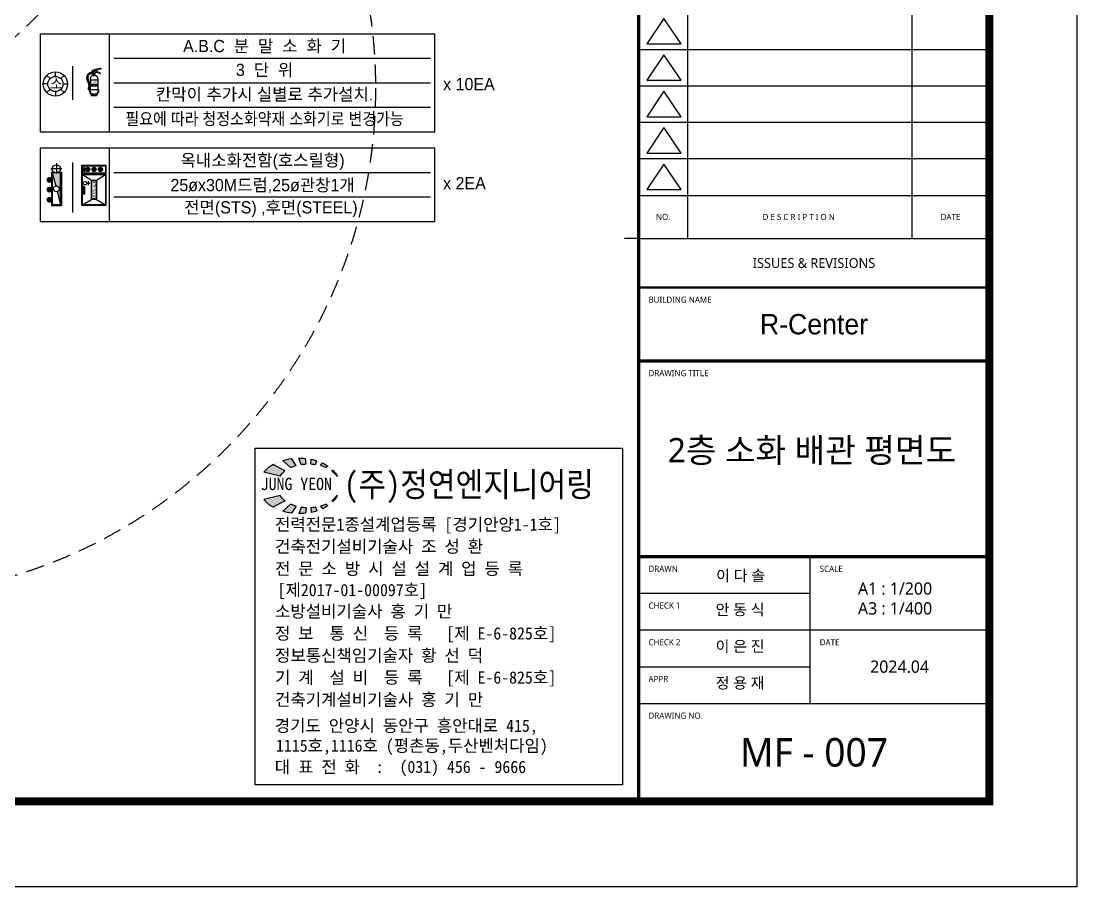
# Model space of a CAD drawing. Header units: millimetres. Extents: x 0 to 168200, y 0 to 118800.
# Drawn here: x 116395 to 168200, y 0 to 42465 of the extents above; entities that cross this region are included whole.
import ezdxf
from ezdxf.enums import TextEntityAlignment as Align

# ---------------------------------------------------------------- set-up
doc = ezdxf.new("R2010")
doc.units = ezdxf.units.MM
doc.header["$LTSCALE"] = 200
for name, pattern in [('CEN-GAUN', [32.2, 30, -1, 0.2, -1]), ('HID', [2.3, 1.5, -0.8]), ('HIDDEN', [0.375, 0.25, -0.125]), ('SOLID', [0])]:
    doc.linetypes.add(name, pattern=pattern)
for name, color, linetype in [('1', 1, 'SOLID'), ('2', 2, 'Continuous'), ('A3', 3, 'Continuous'), ('CEN', 1, 'CEN-GAUN'), ('H', 2, 'Continuous'), ('T', 2, 'Continuous'), ('TEXT', 2, 'Continuous'), ('XR-SHEET$0$TITLE', 7, 'Continuous'), ('XR-SHEET$1$SHT', 5, 'Continuous'), ('XR-SHEET$1$TEXT', 3, 'Continuous'), ('XR-SHEET-SHT', 5, 'Continuous'), ('XR-SHEET-TEXT', 3, 'Continuous')]:
    doc.layers.add(name, color=color, linetype=linetype)
doc.layers.add('XR-SHEET-TEMP', color=171, linetype='Continuous', plot=False)
doc.styles.add('ghs', font='')
doc.styles.add('XR-SHEET$0$굴림체(옥산)', font='')
doc.styles.add('돋움', font='')
doc.styles.add('돋움체', font='')
doc.styles.add('맑은고딕', font='')
doc.styles.add('맑은고딕1', font='')
doc.styles.add('맑은고딕B', font='')
doc.styles.add('스타일1', font='')
doc.styles.get('ghs').set_extended_font_data('Dotum')
doc.styles.get('XR-SHEET$0$굴림체(옥산)').set_extended_font_data('Malgun Gothic')
doc.styles.get('돋움').set_extended_font_data('Dotum')
doc.styles.get('돋움체').set_extended_font_data('DotumChe')
doc.styles.get('맑은고딕').set_extended_font_data('Malgun Gothic')
doc.styles.get('맑은고딕1').set_extended_font_data('Malgun Gothic')
doc.styles.get('맑은고딕B').set_extended_font_data('Malgun Gothic', bold=True)
doc.styles.get('스타일1').set_extended_font_data('Malgun Gothic')

# ---------------------------------------------------------------- blocks, each defined once
blk = doc.blocks.new('XR-SHEET$0$XREF-Form$0$xr-form$0$TITLE')
at = {"layer": 'XR-SHEET-TEXT', "color": 4, "style": '맑은고딕B'}
for tag, height, p in [('TITLE1', 6, (776, 116.69)), ('TITLE4', 6, (776, 111.7)), ('TITLE2', 6, (776, 107.09)), ('TITLE5', 6, (776, 102.09)), ('TITLE3', 6, (776, 97.38)), ('A0.00', 7, (775.56, 32.33))]:
    blk.add_attdef(tag, text='', height=height, dxfattribs=at).set_placement(p, align=Align.MIDDLE_CENTER)
at = {"layer": 'XR-SHEET-TEXT', "color": 3, "style": '맑은고딕1'}
for tag, p in [('NAME-1', (752.37, 76.33)), ('NAME-2', (752.37, 67.33)), ('NAME-3', (752.37, 58.33)), ('NAME-4', (752.37, 49.33))]:
    blk.add_attdef(tag, text='', height=2.7, dxfattribs=at).set_placement(p, align=Align.MIDDLE_LEFT)
for tag, p in [('SCALE-A1', (796.39, 73.17)), ('SCALE-A3', (796.39, 68.31)), ('DATE', (797.36, 53.01))]:
    blk.add_attdef(tag, text='', height=3, dxfattribs=at).set_placement(p, align=Align.MIDDLE)
blk = doc.blocks.new('XR-SHEET')
at = {"layer": 'XR-SHEET-SHT', "color": 5}
for p, q in [((745.5, 240.99), (745.5, 159)), ((800.5, 240.99), (800.5, 159)), ((819.5, 205.29), (733.5, 205.29)), ((819.5, 196.37), (733.5, 196.37)), ((819.5, 187.45), (733.5, 187.45)), ((819.5, 178.52), (733.5, 178.52)), ((733.5, 169.6), (819.5, 169.6)), ((733.5, 159), (819.5, 159)), ((733.5, 129), (819.5, 129)), ((775.5, 81), (775.5, 45)), ((733.5, 72), (775.5, 72)), ((733.5, 63), (819.5, 63)), ((733.5, 54), (775.5, 54)), ((733.5, 45), (819.5, 45))]:
    blk.add_line(p, q, dxfattribs=at)
blk.add_lwpolyline([(0, 594), (841, 594), (841, 0), (0, 0)], close=True, dxfattribs=at)
at = {"layer": 'XR-SHEET-SHT', "color": 5, "const_width": 2}
blk.add_lwpolyline([(46.5, 573), (819.5, 573), (819.5, 21), (46.5, 21)], close=True, dxfattribs=at)
at = {"layer": 'XR-SHEET-SHT', "color": 5}
for points, const_width in [([(733.5, 573), (733.5, 21)], 0.8), ([(733.5, 147), (819.5, 147)], 0.568), ([(733.5, 129), (819.5, 129)], 0.8), ([(733.5, 129), (819.5, 129)], 0.7), ([(733.5, 81), (819.5, 81)], 0.8)]:
    blk.add_lwpolyline(points, dxfattribs=dict(at, const_width=const_width))
at = {"layer": 'XR-SHEET-SHT', "color": 5, "flags": 128}
for points in [[(739.68, 212.98), (735.48, 206.73), (743.88, 206.73)], [(739.68, 204.05), (735.48, 197.81), (743.88, 197.81)], [(739.68, 195.13), (735.48, 188.88), (743.88, 188.88)], [(739.68, 186.21), (735.48, 179.96), (743.88, 179.96)], [(739.68, 177.28), (735.48, 171.04), (743.88, 171.04)]]:
    blk.add_lwpolyline(points, close=True, dxfattribs=at)
at = {"layer": 'XR-SHEET-TEMP'}
blk.add_line((733.5, 159), (730, 159), dxfattribs=at)
at = {"layer": 'XR-SHEET-TEXT', "color": 3}
ref = blk.add_blockref('XR-SHEET$0$XREF-Form$0$xr-form$0$TITLE', (0, -1.49), dxfattribs=at)
ref.add_attrib('NAME-2', '안 동 식', dxfattribs={"color": 3, "height": 2.7, "style": '맑은고딕'}).set_placement((752.37, 65.85), align=Align.BOTTOM_LEFT)
ref.add_attrib('NAME-3', '이 은 진', dxfattribs={"color": 3, "height": 2.7, "style": '맑은고딕'}).set_placement((752.37, 56.85), align=Align.BOTTOM_LEFT)
ref.add_attrib('NAME-4', '정 용 재', dxfattribs={"color": 3, "height": 2.7, "style": '맑은고딕'}).set_placement((752.37, 47.85), align=Align.BOTTOM_LEFT)
ref.add_attrib('DATE', '2024.04', dxfattribs={"color": 3, "height": 3, "style": '맑은고딕'}).set_placement((797.5, 54), align=Align.MIDDLE)
at = {"layer": 'XR-SHEET-SHT', "color": 7, "style": '맑은고딕1'}
for s, height, p in [('NO.', 1.5, (739.5, 164.3)), ('D E S C R I P T I O N ', 1.5, (773, 164.3)), ('DATE', 1.5, (810, 164.3)), ('ISSUES & REVISIONS', 2.4, (776.5, 153))]:
    blk.add_text(s, height=height, dxfattribs=at).set_placement(p, align=Align.MIDDLE_CENTER)
for s, p in [('BUILDING NAME', (735.9, 144)), ('DRAWING TITLE', (735.9, 126)), ('DRAWN', (735.9, 78)), ('SCALE', (777.9, 78)), ('CHECK 1', (735.9, 69)), ('CHECK 2', (735.9, 60)), ('DATE', (777.9, 60)), ('APPR', (735.9, 51)), ('DRAWING NO.', (735.9, 42))]:
    blk.add_text(s, height=1.5, dxfattribs=at).set_placement(p, align=Align.MIDDLE_LEFT)
blk = doc.blocks.new('XR-SHEET$0$TITLE')
at = {"layer": 'XR-SHEET$0$TITLE', "style": 'XR-SHEET$0$굴림체(옥산)'}
for tag, height, p in [('동명칭', 6, (776.77, -457.26)), ('SCALE-A1', 3, (797.5, -522)), ('SCALE-A3', 3, (797.5, -527)), ('DATA', 3, (797.5, -540))]:
    blk.add_attdef(tag, text='', height=height, dxfattribs=at).set_placement(p, align=Align.MIDDLE)
for tag, height, p in [('TITLE1', 6, (776.5, -479.4)), ('TITLE4', 6, (776.5, -484.39)), ('TITLE2', 6, (776.5, -489)), ('TITLE5', 6, (776.5, -493.99)), ('TITLE3', 6, (776.5, -498.7)), ('NAME-1', 3, (760.16, -517.5)), ('NAME-2', 3, (760.16, -526.5)), ('A0.00', 7, (776.5, -561))]:
    blk.add_attdef(tag, text='', height=height, dxfattribs=at).set_placement(p, align=Align.MIDDLE_CENTER)
blk = doc.blocks.new('F_14')
at = {"layer": '1'}
h = blk.add_hatch(color=256, dxfattribs=at)
edge = h.paths.add_edge_path()
edge.add_line((467, -20), (112, -112))
edge.add_line((112, -112), (112, 113))
edge.add_line((112, 113), (975, 113))
edge.add_line((975, 113), (620, 20))
edge.add_arc((544, 0), 79.1, 14.6209, 194.6209)
h = blk.add_hatch(color=256, dxfattribs=at)
edge = h.paths.add_edge_path()
edge.add_arc((301, -192), 79.1, 0, 360)
h = blk.add_hatch(color=256, dxfattribs=at)
edge = h.paths.add_edge_path()
edge.add_arc((568, -192), 79.1, 0, 360)
h = blk.add_hatch(color=256, dxfattribs=at)
edge = h.paths.add_edge_path()
edge.add_arc((843, -192), 79.1, 0, 360)
for p, q in [((-150, 0), (125, 0)), ((0, 150), (0, -150)), ((88, 138), (1000, 138)), ((88, 71), (88, 138)), ((1000, -138), (1000, 138)), ((88, -138), (88, -71)), ((88, -138), (1000, -138))]:
    blk.add_line(p, q, dxfattribs=at)
at = {"layer": '2'}
for p, q in [((975, 112), (112, 112)), ((112, 112), (112, -112)), ((620, 20), (975, 112)), ((975, -112), (975, 112)), ((112, -112), (467, -20)), ((112, -112), (975, -112))]:
    blk.add_line(p, q, dxfattribs=at)
for centre, radius in [((0, 0), 112), ((544, 0), 79.1)]:
    blk.add_circle(centre, radius, dxfattribs=at)
blk = doc.blocks.new('S-DIA2')
at = {"layer": '1'}
for p, q in [((-141, 1111), (-141, 1054)), ((-85, 1103), (-141, 1111)), ((-85, 1061), (-141, 1054)), ((-97, 1155), (-108, 1184)), ((-87, 1215), (66, 1215)), ((-85, 1103), (-85, 1061)), ((-72, 1103), (-85, 1103)), ((-72, 1061), (-85, 1061)), ((-76, 1141), (50, 1141)), ((-72, 1128), (-38, 1128)), ((-72, 1128), (-72, 1037)), ((-72, 1037), (-38, 1037)), ((-59, 1128), (-59, 1037)), ((-49, 1082), (-30, 1082)), ((-46, 1128), (-46, 1153)), ((-46, 1153), (45, 1153)), ((-46, 978), (-46, 1037)), ((-44, 1102), (-28, 1094)), ((-44, 1063), (-28, 1070)), ((-33, 1118), (-20, 1104)), ((-33, 1047), (-20, 1060)), ((-15, 1128), (-10, 1111)), ((-15, 1037), (-10, 1054)), ((5, 1130), (3, 1112)), ((5, 1034), (3, 1053)), ((24, 1124), (14, 1108)), ((24, 1041), (14, 1057)), ((38, 1111), (24, 1100)), ((38, 1054), (24, 1065)), ((47, 1092), (29, 1089)), ((47, 1072), (29, 1076)), ((45, 1120), (45, 1153)), ((45, 978), (45, 1045)), ((56, 1140), (192, 1117)), ((105, 1171), (198, 1151)), ((199, 1115), (305, 1077)), ((207, 1148), (299, 1108)), ((315, 1094), (313, 1097)), ((-268, 525), (192, 525)), ((-268, 525), (-268, 470)), ((-200, 525), (-200, 470)), ((-191, 525), (-191, 470)), ((-184, 844), (-184, 525)), ((-184, 766), (183, 766)), ((-184, 555), (183, 555)), ((-46, 1024), (45, 1024)), ((-46, 1012), (45, 1012)), ((183, 844), (183, 525)), ((192, 525), (192, 470)), ((-262, 432), (-279, 332)), ((-279, 332), (-279, 292)), ((-279, 321), (-188, 321)), ((-279, 292), (-188, 292)), ((-268, 470), (192, 470)), ((-262, 470), (-262, 432)), ((-262, 444), (-205, 444)), ((-262, 432), (-205, 432)), ((-248, 432), (-257, 332)), ((-233, 432), (-233, 333)), ((-218, 432), (-210, 332)), ((-218, 285), (-218, 183)), ((-218, 285), (217, 285)), ((-205, 470), (-205, 432)), ((-205, 432), (-188, 332)), ((-191, 516), (192, 516)), ((-191, 507), (192, 507)), ((-191, 498), (192, 498)), ((-191, 489), (192, 489)), ((-191, 479), (192, 479)), ((-188, 332), (-188, 292)), ((-184, 470), (-184, 285)), ((-148, 64), (-148, 23)), ((-126, 0), (126, 0)), ((-82, 47), (82, 47)), ((148, 64), (148, 23)), ((183, 470), (183, 285)), ((217, 285), (217, 160))]:
    blk.add_line(p, q, dxfattribs=at)
at = {"layer": '1', "linetype": 'HIDDEN'}
for p, q in [((-184, 285), (-184, 164)), ((-113, 79), (112, 79)), ((183, 285), (183, 164))]:
    blk.add_line(p, q, dxfattribs=at)
at = {"layer": '1'}
for points in [[(-140, 1111, 0.045129), (-184, 1107, 0.065735), (-220, 1096, 0.022552), (-258, 1077, 0.051195), (-281, 1061, 0.041753), (-307, 1034, 0.044645), (-327, 1004, 0.02627), (-340, 978, 0.026674), (-349, 952, 0.040298), (-360, 901, 0.062458), (-361, 859, 0.003924), (-358, 838, 0.00292), (-354, 811, 0.003387), (-347, 761, 0.008214), (-343, 739, 0.043826), (-334, 709, 0.016969), (-310, 653, 0.019255), (-298, 629, -0.009883), (-278, 592, -0.038579), (-268, 567, -0.024681), (-262, 525, -0.027602)], [(-141, 1054, 0.045129), (-175, 1052, 0.065735), (-197, 1045, 0.022552), (-230, 1028, 0.051195), (-244, 1018, 0.041753), (-263, 998, 0.044645), (-278, 976, 0.02627), (-288, 956, 0.026674), (-295, 936, 0.040298), (-304, 893, 0.062458), (-305, 866, 0.003924), (-302, 846, 0.00292), (-298, 819, 0.003387), (-291, 770, 0.008214), (-287, 750, 0.043826), (-281, 729, 0.016969), (-259, 677, 0.019255), (-249, 656, -0.009883), (-228, 617, -0.042317), (-213, 581, -0.029258), (-205, 525)], [(-87, 1215, -0.053094), (65, 1290, -0.063238), (204, 1322, -0.004), (272, 1329, -0.01878), (286, 1329, -0.041567), (329, 1326, -0.135878), (342, 1321, -0.407001), (343, 1309, -0.154683), (320, 1294, -0.108295), (294, 1292, 0.080969), (260, 1292, 0.017734), (217, 1282, 0.056171), (204, 1277, 0.074249), (179, 1260, -0.036891), (131, 1220, -0.016444), (115, 1209, -0.010179), (88, 1193)]]:
    blk.add_lwpolyline(points, format="xyb", dxfattribs=at)
for centre, radius in [((-77, 1187), 9.74), ((0, 1082), 58.9), ((0, 1082), 48.2), ((0, 1082), 3.99)]:
    blk.add_circle(centre, radius, dxfattribs=at)
for centre, radius, start, end in [((-87, 1192), 22.8, 90, 201.3174), ((-76, 1164), 22.8, 201.3174, 270), ((50, 1118), 22.8, 74.688, 90), ((66, 1192), 22.8, 0, 90), ((111, 1193), 22.8, 180, 254.688), ((184, 1072), 45.5, 70.3117, 80.2252), ((189, 1106), 45.5, 66.4096, 77.6286), ((293, 1086), 22.8, 29.6006, 74.688), ((307, 1086), 9.1, 254.688, 355.8427), ((294, 1087), 22.8, 355.8427, 20.1389), ((0, 794), 190, 103.8731, 164.7254), ((0, 1115), 144, 251.6028, 288.3972), ((0, 794), 190, 15.2746, 76.1269), ((-82, 183), 137, 180, 270), ((-126, 23), 22.8, 180, 270), ((82, 183), 137, 270, 339.1712), ((126, 23), 22.8, 270, 0), ((0, 214), 225, 339.1712, 345.9659)]:
    blk.add_arc(centre, radius, start, end, dxfattribs=at)
at = {"layer": '1', "linetype": 'HIDDEN'}
for centre, radius, start, end in [((0, 214), 190, 195.2746, 218.7994), ((-113, 124), 45.5, 218.7994, 270), ((112, 124), 45.5, 270, 321.2006), ((0, 214), 190, 321.2006, 344.7254)]:
    blk.add_arc(centre, radius, start, end, dxfattribs=at)
blk = doc.blocks.new('A$C22AE2541')
at = {"layer": '1'}
for radius in [298, 186]:
    blk.add_circle((0, 0), radius, dxfattribs=at)
at = {"layer": 'H'}
for p, q in [((0, 186), (0, 298)), ((-186, 0), (-298, 0)), ((-131, 131), (-211, 211)), ((131, 131), (211, 211)), ((-131, -131), (-211, -211)), ((0, -186), (0, -298)), ((131, -131), (211, -211)), ((186, 0), (298, 0))]:
    blk.add_line(p, q, dxfattribs=at)
at = {"layer": 'T', "style": 'ghs'}
blk.add_text('소', height=250, dxfattribs=at).set_placement((-131, -119))
blk = doc.blocks.new('210927명판')
h = blk.add_hatch(color=1)
edge = h.paths.add_edge_path()
edge.add_ellipse((541, 3695), major_axis=(-483, 0), ratio=0.635911, start_angle=-47.981, end_angle=-25.9702, ccw=False)
edge.add_line((217, 3923), (366, 3846))
edge.add_ellipse((652, 3695), major_axis=(-372, 0), ratio=0.635911, start_angle=-39.5341, end_angle=-21.1862)
edge.add_line((306, 3780), (106, 3830))
edge = h.paths.add_edge_path()
edge.add_ellipse((541, 3695), major_axis=(-483, 0), ratio=0.635911, start_angle=-78.5006, end_angle=-65.1347, ccw=False)
edge.add_line((444, 3996), (503, 3912))
edge.add_ellipse((652, 3695), major_axis=(-372, 0), ratio=0.635911, start_angle=-66.3015, end_angle=-54.3294)
edge.add_line((435, 3887), (337, 3974))
edge = h.paths.add_edge_path()
edge.add_ellipse((652, 3695), major_axis=(-372, 0), ratio=0.635911, start_angle=-85.5847, end_angle=-76.4409, ccw=False)
edge.add_line((624, 3931), (615, 3999))
edge.add_ellipse((541, 3695), major_axis=(-483, 0), ratio=0.635911, start_angle=-98.8868, end_angle=-89.4048)
edge.add_line((536, 4002), (565, 3925))
edge = h.paths.add_edge_path()
edge.add_ellipse((541, 3695), major_axis=(-483, 0), ratio=0.635911, start_angle=-116.523, end_angle=-107.7173, ccw=False)
edge.add_line((757, 3970), (739, 3925))
edge.add_ellipse((652, 3695), major_axis=(-372, 0), ratio=0.635911, start_angle=-103.5591, end_angle=-94.4153)
edge.add_line((681, 3931), (688, 3988))
edge = h.paths.add_edge_path()
edge.add_ellipse((541, 3695), major_axis=(-483, 0), ratio=0.635911, start_angle=-136.476, end_angle=-125.8976, ccw=False)
edge.add_line((891, 3907), (869, 3887))
edge.add_ellipse((652, 3695), major_axis=(-372, 0), ratio=0.635911, start_angle=-125.6706, end_angle=-113.6985)
edge.add_line((802, 3912), (824, 3944))
edge = h.paths.add_edge_path()
edge.add_ellipse((541, 3695), major_axis=(-483, 0), ratio=0.635911, start_angle=-163.5978, end_angle=-148.9128, ccw=False)
edge.add_line((1004, 3782), (999, 3780))
edge.add_ellipse((652, 3695), major_axis=(-372, 0), ratio=0.635911, start_angle=-158.8138, end_angle=-140.4659)
edge.add_line((939, 3846), (955, 3854))
h = blk.add_hatch(color=1)
edge = h.paths.add_edge_path()
edge.add_ellipse((652, 3630), major_axis=(-372, 0), ratio=0.635911, start_angle=113.6985, end_angle=125.6706, ccw=False)
edge.add_line((802, 3413), (824, 3381))
edge.add_ellipse((541, 3630), major_axis=(483, 0), ratio=0.635911, start_angle=305.8976, end_angle=316.476)
edge.add_line((891, 3418), (869, 3438))
edge = h.paths.add_edge_path()
edge.add_ellipse((652, 3630), major_axis=(372, 0), ratio=0.635911, start_angle=274.4153, end_angle=283.5591, ccw=False)
edge.add_line((681, 3394), (688, 3337))
edge.add_ellipse((541, 3630), major_axis=(483, 0), ratio=0.635911, start_angle=287.7173, end_angle=296.523)
edge.add_line((757, 3355), (739, 3400))
edge = h.paths.add_edge_path()
edge.add_ellipse((652, 3630), major_axis=(372, 0), ratio=0.635911, start_angle=256.4409, end_angle=265.5847, ccw=False)
edge.add_line((565, 3400), (536, 3322))
edge.add_ellipse((541, 3630), major_axis=(483, 0), ratio=0.635911, start_angle=269.4048, end_angle=278.8868)
edge.add_line((615, 3326), (624, 3394))
edge = h.paths.add_edge_path()
edge.add_ellipse((541, 3630), major_axis=(483, 0), ratio=0.635911, start_angle=245.1347, end_angle=258.5006, ccw=False)
edge.add_line((337, 3351), (435, 3438))
edge.add_ellipse((652, 3630), major_axis=(-372, 0), ratio=0.635911, start_angle=414.3294, end_angle=426.3015)
edge.add_line((503, 3413), (444, 3329))
edge = h.paths.add_edge_path()
edge.add_ellipse((541, 3630), major_axis=(-483, 0), ratio=0.635911, start_angle=385.9702, end_angle=407.981, ccw=False)
edge.add_line((106, 3495), (306, 3544))
edge.add_ellipse((652, 3630), major_axis=(-372, 0), ratio=0.635911, start_angle=381.1862, end_angle=399.5341)
edge.add_line((366, 3479), (217, 3401))
edge = h.paths.add_edge_path()
edge.add_line((939, 3479), (955, 3471))
edge.add_ellipse((541, 3630), major_axis=(-483, 0), ratio=0.635911, start_angle=148.9128, end_angle=163.5978)
edge.add_line((1004, 3543), (999, 3544))
edge.add_ellipse((652, 3630), major_axis=(372, 0), ratio=0.635911, start_angle=320.4659, end_angle=338.8138, ccw=False)
at = {"color": 1}
for p, q in [((366, 3846), (217, 3923)), ((435, 3887), (337, 3974)), ((503, 3912), (444, 3996)), ((565, 3925), (536, 4002)), ((624, 3931), (615, 3999)), ((681, 3931), (688, 3988)), ((739, 3925), (757, 3970)), ((802, 3912), (824, 3944)), ((869, 3887), (891, 3907)), ((306, 3780), (106, 3830)), ((939, 3846), (955, 3854)), ((999, 3780), (1004, 3782)), ((306, 3544), (106, 3495)), ((999, 3544), (1004, 3543)), ((366, 3479), (217, 3401)), ((435, 3438), (337, 3351)), ((503, 3413), (444, 3329)), ((565, 3400), (536, 3322)), ((624, 3394), (615, 3326)), ((681, 3394), (688, 3337)), ((739, 3400), (757, 3355)), ((802, 3413), (824, 3381)), ((869, 3438), (891, 3418)), ((939, 3479), (955, 3471))]:
    blk.add_line(p, q, dxfattribs=at)
at = {"color": 1, "ltscale": 2}
blk.add_lwpolyline([(0, 4124), (4500, 4124), (4500, 0), (0, 0)], close=True, dxfattribs=at)
at = {"color": 1, "extrusion": (0, 0, -1)}
for centre, major_axis, start_param, end_param in [((541, 3695), (483, 0), 3.594859, 3.979019), ((541, 3695), (483, 0), 4.278408, 4.511686), ((652, 3695), (372, 0), 4.089819, 4.298772), ((541, 3695), (483, 0), 4.702002, 4.867493), ((652, 3695), (-372, 0), 1.334146, 1.493736), ((652, 3695), (-372, 0), 1.647857, 1.807447), ((541, 3695), (-483, 0), 1.880021, 2.03371), ((652, 3695), (372, 0), -1.15718, -0.948227), ((541, 3695), (-483, 0), 2.197327, 2.381955), ((652, 3695), (372, 0), 3.511362, 3.831592), ((652, 3695), (-372, 0), 2.451593, 2.771823), ((541, 3695), (483, 0), -0.542573, -0.286272), ((541, 3630), (-483, 0), -0.837426, -0.453266), ((652, 3630), (-372, 0), -0.69, -0.369769), ((652, 3630), (372, 0), 0.369769, 0.69), ((541, 3630), (-483, 0), 3.427865, 3.684166), ((652, 3630), (-372, 0), -1.15718, -0.948227), ((652, 3630), (372, 0), 1.647857, 1.807447), ((652, 3630), (372, 0), 1.334146, 1.493736), ((652, 3630), (-372, 0), 4.089819, 4.298772), ((541, 3630), (483, 0), 0.759638, 0.944265), ((541, 3630), (483, 0), 1.771499, 2.004777), ((541, 3630), (483, 0), 1.415693, 1.581184), ((541, 3630), (483, 0), 1.107883, 1.261571)]:
    blk.add_ellipse(centre, major_axis=major_axis, ratio=0.635911, start_param=start_param, end_param=end_param, dxfattribs=at)
at = {"color": 2, "style": '돋움체'}
blk.add_text('JUNG YEON', height=150, dxfattribs=at).set_placement((68, 3611))
at = {"color": 6, "style": '돋움체', "width": 0.9}
blk.add_text('(주)정연엔지니어링', height=300, dxfattribs=at).set_placement((1090, 3530))
at = {"color": 3, "style": '돋움체'}
for s, p in [('전력전문1종설계업등록 [경기안양1-1호]', (243, 3115)), ('건축전기설비기술사 조 성 환', (243, 2845)), ('전 문 소 방 시 설 설 계 업 등 록 ', (243, 2574)), (' [제2017-01-00097호]', (178, 2312)), ('소방설비기술사 홍 기 만', (243, 2051)), ('정 보  통 신  등 록   [제 E-6-825호]', (243, 1781)), ('정보통신책임기술자 황 선 덕', (243, 1511)), ('기 계  설 비  등 록   [제 E-6-825호]', (243, 1241)), ('건축기계설비기술사 홍 기 만', (243, 970)), ('경기도 안양시 동안구 흥안대로 415,', (240, 650)), ('1115호,1116호 (평촌동,두산벤처다임)', (255, 406)), ('대 표 전 화  :  (031) 456 - 9666', (240, 146))]:
    blk.add_text(s, height=150, dxfattribs=at).set_placement(p)
blk = doc.blocks.new('회사명판-240103')
at = {"color": 1, "ltscale": 2}
blk.add_blockref('210927명판', (1975, 1238), dxfattribs=at)

msp = doc.modelspace()

# ---------------------------------------------------------------- hatches: boundary and pattern name
at = {"layer": '1'}
h = msp.add_hatch(color=256, dxfattribs=at)
edge = h.paths.add_edge_path()
edge.add_arc((119654.1, 35190.1), 75.2, 0, 360)
h = msp.add_hatch(color=256, dxfattribs=at)
edge = h.paths.add_edge_path()
edge.add_arc((119970.1, 35190.1), 75.2, 0, 360)
h = msp.add_hatch(color=256, dxfattribs=at)
edge = h.paths.add_edge_path()
edge.add_arc((120286.1, 35190.1), 75.2, 0, 360)

# ---------------------------------------------------------------- linework, layer by layer
for p, q in [((119464.4, 35085.1), (119464.4, 35273.2)), ((119501.6, 35273.2), (119501.6, 35085.1)), ((119382.1, 34974), (120558.1, 34974)), ((119410.1, 34946), (119846.3, 34664.4)), ((120093.9, 34664.4), (120530.1, 34946)), ((119464.4, 33985.2), (119464.4, 34361.3)), ((119501.6, 34361.3), (119501.6, 33985.2)), ((119620, 34516.6), (119772.5, 34516.6)), ((119687.9, 34609), (119687.9, 34424.3)), ((119410.1, 33452.8), (119846.3, 33711.2)), ((120093.9, 33711.2), (120530.1, 33452.8))]:
    msp.add_line(p, q, dxfattribs=at)
for points in [[(119382.1, 35393.1), (120558.1, 35393.1), (120558.1, 34974), (119382.1, 34974)], [(119410.1, 35365.1), (120530.1, 35365.1), (120530.1, 35002), (119410.1, 35002)], [(119382.1, 34974), (120558.1, 34974), (120558.1, 33424.8), (119382.1, 33424.8)], [(119410.1, 34946), (120530.1, 34946), (120530.1, 33452.8), (119410.1, 33452.8)], [(119846.3, 34664.4), (120093.9, 34664.4), (120093.9, 33711.2), (119846.3, 33711.2)], [(119860.3, 34650.4), (120079.9, 34650.4), (120079.9, 33725.2), (119860.3, 33725.2)]]:
    msp.add_lwpolyline(points, close=True, dxfattribs=at)
for centre, radius in [((119654.1, 35190.1), 105), ((119654.1, 35190.1), 75.2), ((119970.1, 35190.1), 105), ((119970.1, 35190.1), 75.2), ((120286.1, 35190.1), 105), ((120286.1, 35190.1), 75.2), ((119532.5, 34516.6), 87.5)]:
    msp.add_circle(centre, radius, dxfattribs=at)
for centre, start, end in [((119483, 35273.2), 0, 180), ((119483, 35085.1), 180, 0), ((119483, 34361.3), 0, 180), ((119483, 33985.2), 180, 0)]:
    msp.add_arc(centre, 18.6, start, end, dxfattribs=at)
at = {"layer": '2'}
for p, q in [((118934.4, 38604.8), (118934.4, 40254.8)), ((118934.4, 33074.3), (118934.4, 35524.3))]:
    msp.add_line(p, q, dxfattribs=at)
at = {"layer": 'CEN', "linetype": 'HID', "ltscale": 3}
for centre in [(99402.3, 60300), (108783.2, 39182.9)]:
    msp.add_circle(centre, 25000, dxfattribs=at)
at = {"layer": 'TEXT'}
for p, q in [((117340.6, 37042.7), (117340.6, 41842.7)), ((117340.6, 41842.7), (136687.9, 41842.7)), ((120739.2, 37042.7), (120739.2, 41842.7)), ((136687.9, 37042.7), (136687.9, 41842.7)), ((120939.2, 40642.7), (136487.9, 40642.7)), ((120939.2, 39442.7), (136487.9, 39442.7)), ((120939.2, 38242.7), (136487.9, 38242.7)), ((117340.6, 37042.7), (136687.9, 37042.7)), ((117340.6, 32642.7), (117340.6, 36242.7)), ((117340.6, 36242.7), (136687.9, 36242.7)), ((120739.2, 32642.7), (120739.2, 36242.7)), ((136687.9, 32642.7), (136687.9, 36242.7)), ((120939.2, 35042.7), (136487.9, 35042.7)), ((120939.2, 33842.7), (136487.9, 33842.7)), ((120939.2, 33842.7), (136487.9, 33842.7)), ((117340.6, 32642.7), (136687.9, 32642.7))]:
    msp.add_line(p, q, dxfattribs=at)

# ---------------------------------------------------------------- block references
at = {"xscale": 200, "yscale": 200, "zscale": 200}
msp.add_blockref('XR-SHEET', (0, 0), dxfattribs=at)
at = {"layer": '1'}
msp.add_blockref('S-DIA2', (119972, 38822.6), dxfattribs=at)
at = {"layer": '1', "xscale": 1.80000000000291, "yscale": 1.80000000000291, "zscale": 1.80000000000291, "rotation": 270}
msp.add_blockref('F_14', (118127.4, 35221.3), dxfattribs=at)
at = {"layer": 'A3', "xscale": 4.004761904761892, "yscale": 4.004761904761892, "zscale": 4.004761904761892}
msp.add_blockref('회사명판-240103', (119970, 43.8), dxfattribs=at)
at = {"layer": 'T', "xscale": 2, "yscale": 2, "zscale": 2}
msp.add_blockref('A$C22AE2541', (118078.4, 39381.2), dxfattribs=at)
at = {"layer": 'TEXT'}
ref = msp.add_blockref('XR-SHEET$0$TITLE', (0, 0), dxfattribs=dict(at, xscale=200, yscale=200, zscale=200))
ref.add_attrib('TITLE2', '2층 소화 배관 평면도', dxfattribs={"layer": 'XR-SHEET$1$SHT', "color": 4, "height": 1200, "style": '스타일1'}).set_placement((155200.1, 21417.2), align=Align.MIDDLE_CENTER)
ref.add_attrib('NAME-1', '이 다 솔', dxfattribs={"layer": 'XR-SHEET$1$TEXT', "color": 3, "height": 540, "style": '스타일1'}).set_placement((150500, 15266.5, 2754.3), align=Align.MIDDLE_LEFT)
ref.add_attrib('SCALE-A1', 'A1 : 1/200', dxfattribs={"layer": 'XR-SHEET$1$SHT', "color": 3, "height": 600, "style": '스타일1'}).set_placement((159278.2, 14634.4), align=Align.MIDDLE_CENTER)
ref.add_attrib('SCALE-A3', 'A3 : 1/400', dxfattribs={"layer": 'XR-SHEET$1$SHT', "color": 3, "height": 600, "style": '스타일1'}).set_placement((159278.2, 13661.5), align=Align.MIDDLE_CENTER)
ref.add_attrib('A0.00', 'MF - 007', dxfattribs={"layer": 'XR-SHEET$1$SHT', "color": 4, "height": 1400, "style": '스타일1'}).set_placement((155300, 6600), align=Align.MIDDLE_CENTER)

# ---------------------------------------------------------------- texts
at = {"layer": '1', "style": '돋움'}
for s, height, p in [('A.B.C', 80, (119821, 39451.4)), ('옥', 122.5, (119900.4, 34479.3)), ('소', 122.5, (119900.4, 34144.4)), ('내', 122.5, (119900.4, 34314.4)), ('화', 122.5, (119900.4, 33970.7)), ('전', 122.5, (119900.4, 33785.9))]:
    msp.add_text(s, height=height, dxfattribs=at).set_placement(p)
at = {"layer": 'TEXT', "style": 'ghs'}
for s, p in [('A.B.C  분  말  소  화  기', (128341.9, 40942.7)), ('3  단  위', (128341.9, 39774)), ('칸막이 추가시 실별로 추가설치.', (128341.9, 38574)), ('옥내소화전함(호스릴형)', (128243.3, 35342.7)), ('25øx30M드럼,25ø관창1개', (128243.3, 34123.5)), ('전면(STS) ,후면(STEEL)', (128651.8, 33032.6))]:
    msp.add_text(s, height=600, dxfattribs=at).set_placement(p, align=Align.CENTER)
for s, p in [('x 10EA', (137103.2, 39076.3, -2269)), ('x 2EA', (137103.2, 34212.6))]:
    msp.add_text(s, height=600, dxfattribs=at).set_placement(p)
at = {"layer": 'TEXT', "style": 'ghs', "width": 0.9}
msp.add_text('필요에 따라 청정소화약재 소화기로 변경가능', height=600, dxfattribs=at).set_placement((128341.9, 37374), align=Align.CENTER)
at = {"layer": 'TEXT', "style": '돋움'}
msp.add_text('R-Center', height=1000, dxfattribs=at).set_placement((155300, 27600), align=Align.MIDDLE_CENTER)

doc.saveas('drawing.dxf')
